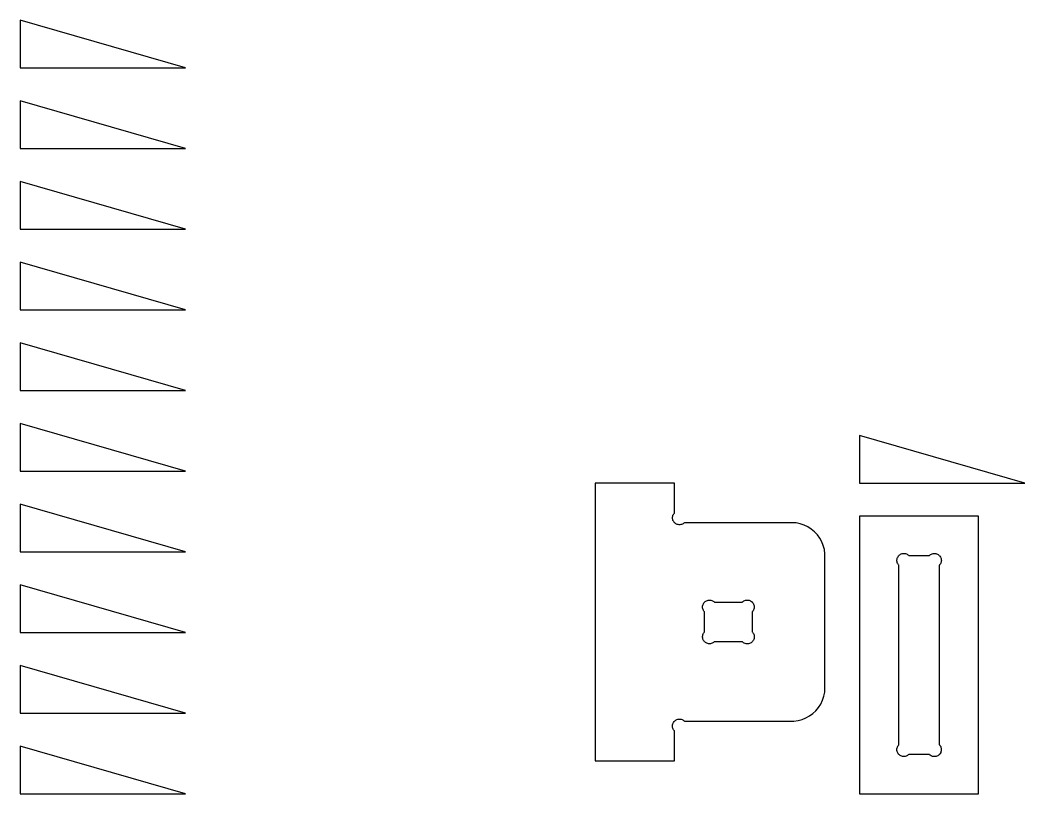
# Model space of a CAD drawing. Header units: metres. Extents: x 0 to 2484, y 0 to 1212.
# Drawn here: x 2180 to 2484, y 10 to 244 of the extents above; entities that cross this region are included whole.
import ezdxf

# ---------------------------------------------------------------- set-up
doc = ezdxf.new("R2010")
doc.units = ezdxf.units.M

msp = doc.modelspace()

# ---------------------------------------------------------------- linework, layer by layer
for p, q in [((2230, 229.6), (2180, 244)), ((2180, 244), (2180, 229.6)), ((2180, 229.6), (2230, 229.6)), ((2230, 205.2), (2180, 219.6)), ((2180, 219.6), (2180, 205.2)), ((2180, 205.2), (2230, 205.2)), ((2230, 180.8), (2180, 195.2)), ((2180, 195.2), (2180, 180.8)), ((2180, 180.8), (2230, 180.8)), ((2230, 156.4), (2180, 170.8)), ((2180, 170.8), (2180, 156.4)), ((2180, 156.4), (2230, 156.4)), ((2230, 132), (2180, 146.4)), ((2180, 146.4), (2180, 132)), ((2180, 132), (2230, 132)), ((2230, 107.6), (2180, 122)), ((2180, 122), (2180, 107.6)), ((2484, 104), (2434, 118.4)), ((2434, 118.4), (2434, 104)), ((2180, 107.6), (2230, 107.6)), ((2378, 104), (2354, 104)), ((2354, 104), (2354, 20)), ((2378, 94.973), (2378, 104)), ((2434, 104), (2484, 104)), ((2230, 83.2), (2180, 97.6)), ((2180, 97.6), (2180, 83.2)), ((2377.45, 94.0122), (2377.53, 94.2636)), ((2377.53, 94.2636), (2377.64, 94.5029)), ((2377.64, 94.5029), (2377.79, 94.7261)), ((2377.79, 94.7261), (2377.95, 94.9298)), ((2377.95, 94.9298), (2378, 94.973)), ((2377.38, 93.4886), (2377.4, 93.7525)), ((2377.4, 93.2248), (2377.38, 93.4886)), ((2377.4, 93.7525), (2377.45, 94.0122)), ((2377.45, 92.9651), (2377.4, 93.2248)), ((2377.53, 92.7136), (2377.45, 92.9651)), ((2377.64, 92.4744), (2377.53, 92.7136)), ((2377.79, 92.2512), (2377.64, 92.4744)), ((2377.95, 92.0475), (2377.79, 92.2512)), ((2378, 92.0043), (2377.95, 92.0475)), ((2378, 92), (2378, 92.0043)), ((2378.15, 91.8665), (2378, 92)), ((2378, 92), (2378, 92)), ((2378.36, 91.7111), (2378.15, 91.8665)), ((2378.59, 91.5837), (2378.36, 91.7111)), ((2378.84, 91.4864), (2378.59, 91.5837)), ((2379.09, 91.4207), (2378.84, 91.4864)), ((2379.36, 91.3875), (2379.09, 91.4207)), ((2379.62, 91.3875), (2379.36, 91.3875)), ((2379.88, 91.4207), (2379.62, 91.3875)), ((2380.14, 91.4864), (2379.88, 91.4207)), ((2380.39, 91.5837), (2380.14, 91.4864)), ((2380.62, 91.7111), (2380.39, 91.5837)), ((2380.83, 91.8665), (2380.62, 91.7111)), ((2380.97, 92), (2380.83, 91.8665)), ((2413.5, 92), (2380.97, 92)), ((2414.75, 91.9211), (2413.5, 92)), ((2413.5, 92), (2413.5, 92)), ((2413.5, 92), (2413.5, 91.9997)), ((2413.5, 91.9997), (2413.5, 92)), ((2415.99, 91.6858), (2414.75, 91.9211)), ((2417.18, 91.2978), (2415.99, 91.6858)), ((2418.32, 90.7631), (2417.18, 91.2978)), ((2470, 94), (2434, 94)), ((2434, 94), (2434, 10)), ((2470, 10), (2470, 94)), ((2419.38, 90.0902), (2418.32, 90.7631)), ((2420.35, 89.2897), (2419.38, 90.0902)), ((2421.21, 88.3742), (2420.35, 89.2897)), ((2421.94, 87.3583), (2421.21, 88.3742)), ((2422.55, 86.2578), (2421.94, 87.3583)), ((2423.01, 85.0902), (2422.55, 86.2578)), ((2180, 83.2), (2230, 83.2)), ((2423.32, 83.8738), (2423.01, 85.0902)), ((2423.48, 82.6279), (2423.32, 83.8738)), ((2423.48, 81.995), (2423.48, 82.6279)), ((2445.77, 81.9533), (2445.9, 82.0954)), ((2445.9, 82.1), (2445.95, 82.146)), ((2445.9, 82.0954), (2445.9, 82.1)), ((2445.9, 82.1), (2445.9, 82.1)), ((2445.95, 82.146), (2446.15, 82.3145)), ((2446.15, 82.3145), (2446.37, 82.4562)), ((2446.37, 82.4562), (2446.61, 82.5688)), ((2446.61, 82.5688), (2446.87, 82.6505)), ((2446.87, 82.6505), (2447.12, 82.7)), ((2447.12, 82.7), (2447.39, 82.7166)), ((2447.39, 82.7166), (2447.65, 82.7)), ((2447.65, 82.7), (2447.91, 82.6505)), ((2447.91, 82.6505), (2448.16, 82.5688)), ((2448.16, 82.5688), (2448.4, 82.4562)), ((2448.4, 82.4562), (2448.63, 82.3145)), ((2448.63, 82.3145), (2448.83, 82.146)), ((2448.83, 82.146), (2448.87, 82.1)), ((2448.87, 82.1), (2455.13, 82.1)), ((2455.13, 82.1), (2455.27, 82.2335)), ((2455.27, 82.2335), (2455.48, 82.3889)), ((2455.48, 82.3889), (2455.71, 82.5163)), ((2455.71, 82.5163), (2455.96, 82.6136)), ((2455.96, 82.6136), (2456.22, 82.6793)), ((2456.22, 82.6793), (2456.48, 82.7125)), ((2456.48, 82.7125), (2456.74, 82.7125)), ((2456.74, 82.7125), (2457.01, 82.6793)), ((2457.01, 82.6793), (2457.26, 82.6136)), ((2457.26, 82.6136), (2457.51, 82.5163)), ((2457.51, 82.5163), (2457.74, 82.3889)), ((2457.74, 82.3889), (2457.95, 82.2335)), ((2457.95, 82.2335), (2458.1, 82.1)), ((2458.1, 82.1), (2458.1, 82.1)), ((2458.1, 82.1), (2458.1, 82.0957)), ((2458.1, 82.0957), (2458.15, 82.0525)), ((2423.5, 81.995), (2423.48, 81.995)), ((2423.5, 42.005), (2423.5, 81.995)), ((2445.29, 80.7435), (2445.32, 81.0058)), ((2445.29, 80.4792), (2445.29, 80.7435)), ((2445.32, 80.2169), (2445.29, 80.4792)), ((2445.32, 81.0058), (2445.39, 81.2619)), ((2445.39, 79.9608), (2445.32, 80.2169)), ((2445.39, 81.2619), (2445.48, 81.5077)), ((2445.48, 79.715), (2445.39, 79.9608)), ((2445.48, 81.5077), (2445.61, 81.7394)), ((2445.61, 79.4833), (2445.48, 79.715)), ((2445.61, 81.7394), (2445.77, 81.9533)), ((2445.77, 79.2694), (2445.61, 79.4833)), ((2445.9, 79.1273), (2445.77, 79.2694)), ((2445.9, 24.873), (2445.9, 79.1273)), ((2458.15, 79.1702), (2458.1, 79.127)), ((2458.1, 79.127), (2458.1, 24.8727)), ((2458.15, 82.0525), (2458.31, 81.8488)), ((2458.31, 79.3739), (2458.15, 79.1702)), ((2458.31, 81.8488), (2458.46, 81.6256)), ((2458.46, 79.5971), (2458.31, 79.3739)), ((2458.46, 81.6256), (2458.57, 81.3864)), ((2458.57, 79.8364), (2458.46, 79.5971)), ((2458.57, 81.3864), (2458.65, 81.1349)), ((2458.65, 80.0878), (2458.57, 79.8364)), ((2458.65, 81.1349), (2458.7, 80.8752)), ((2458.7, 80.3475), (2458.65, 80.0878)), ((2458.7, 80.8752), (2458.72, 80.6114)), ((2458.72, 80.6114), (2458.7, 80.3475)), ((2230, 58.8), (2180, 73.2)), ((2180, 73.2), (2180, 58.8)), ((2386.5, 66.7752), (2386.55, 67.0349)), ((2386.55, 67.0349), (2386.63, 67.2864)), ((2386.63, 67.2864), (2386.74, 67.5256)), ((2386.74, 67.5256), (2386.89, 67.7488)), ((2386.89, 67.7488), (2387.05, 67.9525)), ((2387.05, 67.9525), (2387.1, 67.9957)), ((2387.1, 68), (2387.25, 68.1335)), ((2387.1, 67.9957), (2387.1, 68)), ((2387.1, 68), (2387.1, 68)), ((2387.25, 68.1335), (2387.46, 68.2889)), ((2387.46, 68.2889), (2387.69, 68.4163)), ((2387.69, 68.4163), (2387.94, 68.5136)), ((2387.94, 68.5136), (2388.19, 68.5793)), ((2388.19, 68.5793), (2388.46, 68.6125)), ((2388.46, 68.6125), (2388.72, 68.6125)), ((2388.72, 68.6125), (2388.98, 68.5793)), ((2388.98, 68.5793), (2389.24, 68.5136)), ((2389.24, 68.5136), (2389.49, 68.4163)), ((2389.49, 68.4163), (2389.72, 68.2889)), ((2389.72, 68.2889), (2389.93, 68.1335)), ((2389.93, 68.1335), (2390.07, 68)), ((2390.07, 68), (2398.53, 68)), ((2398.53, 68), (2398.57, 68.046)), ((2398.57, 68.046), (2398.77, 68.2145)), ((2398.77, 68.2145), (2399, 68.3562)), ((2399, 68.3562), (2399.24, 68.4688)), ((2399.24, 68.4688), (2399.49, 68.5505)), ((2399.49, 68.5505), (2399.75, 68.6)), ((2399.75, 68.6), (2400.01, 68.6166)), ((2400.01, 68.6166), (2400.28, 68.6)), ((2400.28, 68.6), (2400.53, 68.5505)), ((2400.53, 68.5505), (2400.79, 68.4688)), ((2400.79, 68.4688), (2401.03, 68.3562)), ((2401.03, 68.3562), (2401.25, 68.2145)), ((2401.25, 68.2145), (2401.45, 68.046)), ((2401.45, 68.046), (2401.5, 68)), ((2401.5, 68), (2401.5, 68)), ((2401.5, 68), (2401.5, 67.9954)), ((2401.5, 67.9954), (2401.63, 67.8533)), ((2401.63, 67.8533), (2401.79, 67.6394)), ((2401.79, 67.6394), (2401.92, 67.4077)), ((2401.92, 67.4077), (2402.01, 67.1619)), ((2402.01, 67.1619), (2402.08, 66.9058)), ((2402.08, 66.9058), (2402.11, 66.6435)), ((2386.48, 66.5114), (2386.5, 66.7752)), ((2386.5, 66.2475), (2386.48, 66.5114)), ((2386.55, 65.9878), (2386.5, 66.2475)), ((2386.63, 65.7364), (2386.55, 65.9878)), ((2386.74, 65.4971), (2386.63, 65.7364)), ((2386.89, 65.2739), (2386.74, 65.4971)), ((2387.05, 65.0702), (2386.89, 65.2739)), ((2387.1, 65.027), (2387.05, 65.0702)), ((2387.1, 58.9727), (2387.1, 65.027)), ((2401.63, 65.1694), (2401.5, 65.0273)), ((2401.5, 65.0273), (2401.5, 58.973)), ((2401.79, 65.3833), (2401.63, 65.1694)), ((2401.92, 65.615), (2401.79, 65.3833)), ((2402.01, 65.8608), (2401.92, 65.615)), ((2402.08, 66.1169), (2402.01, 65.8608)), ((2402.11, 66.3792), (2402.08, 66.1169)), ((2402.11, 66.6435), (2402.11, 66.3792)), ((2180, 58.8), (2230, 58.8)), ((2386.49, 57.6208), (2386.52, 57.8831)), ((2386.52, 57.8831), (2386.59, 58.1392)), ((2386.59, 58.1392), (2386.68, 58.385)), ((2386.68, 58.385), (2386.81, 58.6167)), ((2386.81, 58.6167), (2386.97, 58.8306)), ((2386.97, 58.8306), (2387.1, 58.9727)), ((2401.5, 58.973), (2401.55, 58.9298)), ((2401.55, 58.9298), (2401.71, 58.7261)), ((2401.71, 58.7261), (2401.86, 58.5029)), ((2401.86, 58.5029), (2401.97, 58.2636)), ((2401.97, 58.2636), (2402.05, 58.0122)), ((2402.05, 58.0122), (2402.1, 57.7525)), ((2386.49, 57.3565), (2386.49, 57.6208)), ((2386.52, 57.0942), (2386.49, 57.3565)), ((2386.59, 56.8381), (2386.52, 57.0942)), ((2386.68, 56.5923), (2386.59, 56.8381)), ((2386.81, 56.3606), (2386.68, 56.5923)), ((2386.97, 56.1467), (2386.81, 56.3606)), ((2387.1, 56.0046), (2386.97, 56.1467)), ((2387.1, 56), (2387.1, 56.0046)), ((2387.15, 55.954), (2387.1, 56)), ((2387.1, 56), (2387.1, 56)), ((2387.35, 55.7855), (2387.15, 55.954)), ((2387.57, 55.6438), (2387.35, 55.7855)), ((2387.81, 55.5312), (2387.57, 55.6438)), ((2388.07, 55.4495), (2387.81, 55.5312)), ((2388.32, 55.4), (2388.07, 55.4495)), ((2388.59, 55.3834), (2388.32, 55.4)), ((2388.85, 55.4), (2388.59, 55.3834)), ((2389.11, 55.4495), (2388.85, 55.4)), ((2389.36, 55.5312), (2389.11, 55.4495)), ((2389.6, 55.6438), (2389.36, 55.5312)), ((2389.83, 55.7855), (2389.6, 55.6438)), ((2390.03, 55.954), (2389.83, 55.7855)), ((2390.07, 56), (2390.03, 55.954)), ((2398.53, 56), (2390.07, 56)), ((2398.67, 55.8665), (2398.53, 56)), ((2398.88, 55.7111), (2398.67, 55.8665)), ((2399.11, 55.5837), (2398.88, 55.7111)), ((2399.36, 55.4864), (2399.11, 55.5837)), ((2399.62, 55.4207), (2399.36, 55.4864)), ((2399.88, 55.3875), (2399.62, 55.4207)), ((2400.14, 55.3875), (2399.88, 55.3875)), ((2400.41, 55.4207), (2400.14, 55.3875)), ((2400.66, 55.4864), (2400.41, 55.4207)), ((2400.91, 55.5837), (2400.66, 55.4864)), ((2401.14, 55.7111), (2400.91, 55.5837)), ((2401.35, 55.8665), (2401.14, 55.7111)), ((2401.5, 56), (2401.35, 55.8665)), ((2401.55, 56.0475), (2401.5, 56.0043)), ((2401.5, 56.0043), (2401.5, 56)), ((2401.5, 56), (2401.5, 56)), ((2401.71, 56.2512), (2401.55, 56.0475)), ((2401.86, 56.4744), (2401.71, 56.2512)), ((2401.97, 56.7136), (2401.86, 56.4744)), ((2402.05, 56.9651), (2401.97, 56.7136)), ((2402.1, 57.2248), (2402.05, 56.9651)), ((2402.1, 57.7525), (2402.12, 57.4886)), ((2402.12, 57.4886), (2402.1, 57.2248)), ((2230, 34.4), (2180, 48.8)), ((2180, 48.8), (2180, 34.4)), ((2423.19, 39.5131), (2423.42, 40.7467)), ((2423.42, 40.7467), (2423.5, 42)), ((2423.5, 42), (2423.5, 42.005)), ((2423.5, 42.005), (2423.5, 42.005)), ((2423.5, 42), (2423.5, 42)), ((2421.59, 36.1221), (2422.26, 37.1825)), ((2422.26, 37.1825), (2422.8, 38.3188)), ((2422.8, 38.3188), (2423.19, 39.5131)), ((2180, 34.4), (2230, 34.4)), ((2417.76, 32.9517), (2418.86, 33.5567)), ((2418.86, 33.5567), (2419.87, 34.2949)), ((2419.87, 34.2949), (2420.79, 35.1545)), ((2420.79, 35.1545), (2421.59, 36.1221)), ((2377.39, 30.6435), (2377.42, 30.9058)), ((2377.39, 30.3792), (2377.39, 30.6435)), ((2377.42, 30.9058), (2377.49, 31.1619)), ((2377.49, 31.1619), (2377.58, 31.4077)), ((2377.58, 31.4077), (2377.71, 31.6394)), ((2377.71, 31.6394), (2377.87, 31.8533)), ((2377.87, 31.8533), (2378, 31.9954)), ((2378, 32), (2378.05, 32.046)), ((2378, 31.9954), (2378, 32)), ((2378, 32), (2378, 32)), ((2378.05, 32.046), (2378.25, 32.2145)), ((2378.25, 32.2145), (2378.47, 32.3562)), ((2378.47, 32.3562), (2378.71, 32.4688)), ((2378.71, 32.4688), (2378.97, 32.5505)), ((2378.97, 32.5505), (2379.22, 32.6)), ((2379.22, 32.6), (2379.49, 32.6166)), ((2379.49, 32.6166), (2379.75, 32.6)), ((2379.75, 32.6), (2380.01, 32.5505)), ((2380.01, 32.5505), (2380.26, 32.4688)), ((2380.26, 32.4688), (2380.5, 32.3562)), ((2380.5, 32.3562), (2380.73, 32.2145)), ((2380.73, 32.2145), (2380.93, 32.046)), ((2380.93, 32.046), (2380.97, 32)), ((2380.97, 32), (2413.5, 32)), ((2413.5, 32), (2413.5, 32.0197)), ((2413.5, 32.0197), (2414.13, 32.0197)), ((2414.13, 32.0197), (2415.37, 32.1771)), ((2415.37, 32.1771), (2416.59, 32.4894)), ((2416.59, 32.4894), (2417.76, 32.9517)), ((2377.42, 30.1169), (2377.39, 30.3792)), ((2377.49, 29.8608), (2377.42, 30.1169)), ((2377.58, 29.615), (2377.49, 29.8608)), ((2377.71, 29.3833), (2377.58, 29.615)), ((2377.87, 29.1694), (2377.71, 29.3833)), ((2378, 29.0273), (2377.87, 29.1694)), ((2378, 20), (2378, 29.0273)), ((2230, 10), (2180, 24.4)), ((2180, 24.4), (2180, 10)), ((2445.43, 24.1636), (2445.54, 24.4029)), ((2445.54, 24.4029), (2445.69, 24.6261)), ((2445.69, 24.6261), (2445.85, 24.8298)), ((2445.85, 24.8298), (2445.9, 24.873)), ((2458.1, 24.8727), (2458.23, 24.7306)), ((2458.23, 24.7306), (2458.39, 24.5167)), ((2458.39, 24.5167), (2458.52, 24.285)), ((2445.28, 23.3886), (2445.3, 23.6525)), ((2445.3, 23.1248), (2445.28, 23.3886)), ((2445.3, 23.6525), (2445.35, 23.9122)), ((2445.35, 22.8651), (2445.3, 23.1248)), ((2445.35, 23.9122), (2445.43, 24.1636)), ((2445.43, 22.6136), (2445.35, 22.8651)), ((2445.54, 22.3744), (2445.43, 22.6136)), ((2445.69, 22.1512), (2445.54, 22.3744)), ((2445.85, 21.9475), (2445.69, 22.1512)), ((2445.9, 21.9043), (2445.85, 21.9475)), ((2445.9, 21.9), (2445.9, 21.9043)), ((2446.05, 21.7665), (2445.9, 21.9)), ((2445.9, 21.9), (2445.9, 21.9)), ((2446.26, 21.6111), (2446.05, 21.7665)), ((2446.49, 21.4837), (2446.26, 21.6111)), ((2446.74, 21.3864), (2446.49, 21.4837)), ((2446.99, 21.3207), (2446.74, 21.3864)), ((2447.26, 21.2875), (2446.99, 21.3207)), ((2447.52, 21.2875), (2447.26, 21.2875)), ((2447.78, 21.3207), (2447.52, 21.2875)), ((2448.04, 21.3864), (2447.78, 21.3207)), ((2448.29, 21.4837), (2448.04, 21.3864)), ((2448.52, 21.6111), (2448.29, 21.4837)), ((2448.73, 21.7665), (2448.52, 21.6111)), ((2448.87, 21.9), (2448.73, 21.7665)), ((2455.13, 21.9), (2448.87, 21.9)), ((2455.17, 21.854), (2455.13, 21.9)), ((2455.37, 21.6855), (2455.17, 21.854)), ((2455.6, 21.5438), (2455.37, 21.6855)), ((2455.84, 21.4312), (2455.6, 21.5438)), ((2456.09, 21.3495), (2455.84, 21.4312)), ((2456.35, 21.3), (2456.09, 21.3495)), ((2456.61, 21.2834), (2456.35, 21.3)), ((2456.88, 21.3), (2456.61, 21.2834)), ((2457.13, 21.3495), (2456.88, 21.3)), ((2457.39, 21.4312), (2457.13, 21.3495)), ((2457.63, 21.5438), (2457.39, 21.4312)), ((2457.85, 21.6855), (2457.63, 21.5438)), ((2458.05, 21.854), (2457.85, 21.6855)), ((2458.1, 21.9), (2458.05, 21.854)), ((2458.23, 22.0467), (2458.1, 21.9046)), ((2458.1, 21.9046), (2458.1, 21.9)), ((2458.1, 21.9), (2458.1, 21.9)), ((2458.39, 22.2606), (2458.23, 22.0467)), ((2458.52, 22.4923), (2458.39, 22.2606)), ((2458.52, 24.285), (2458.61, 24.0392)), ((2458.61, 22.7381), (2458.52, 22.4923)), ((2458.61, 24.0392), (2458.68, 23.7831)), ((2458.68, 22.9942), (2458.61, 22.7381)), ((2458.68, 23.7831), (2458.71, 23.5208)), ((2458.71, 23.2565), (2458.68, 22.9942)), ((2458.71, 23.5208), (2458.71, 23.2565)), ((2354, 20), (2378, 20)), ((2180, 10), (2230, 10)), ((2434, 10), (2470, 10))]:
    msp.add_line(p, q)

doc.saveas('drawing.dxf')
